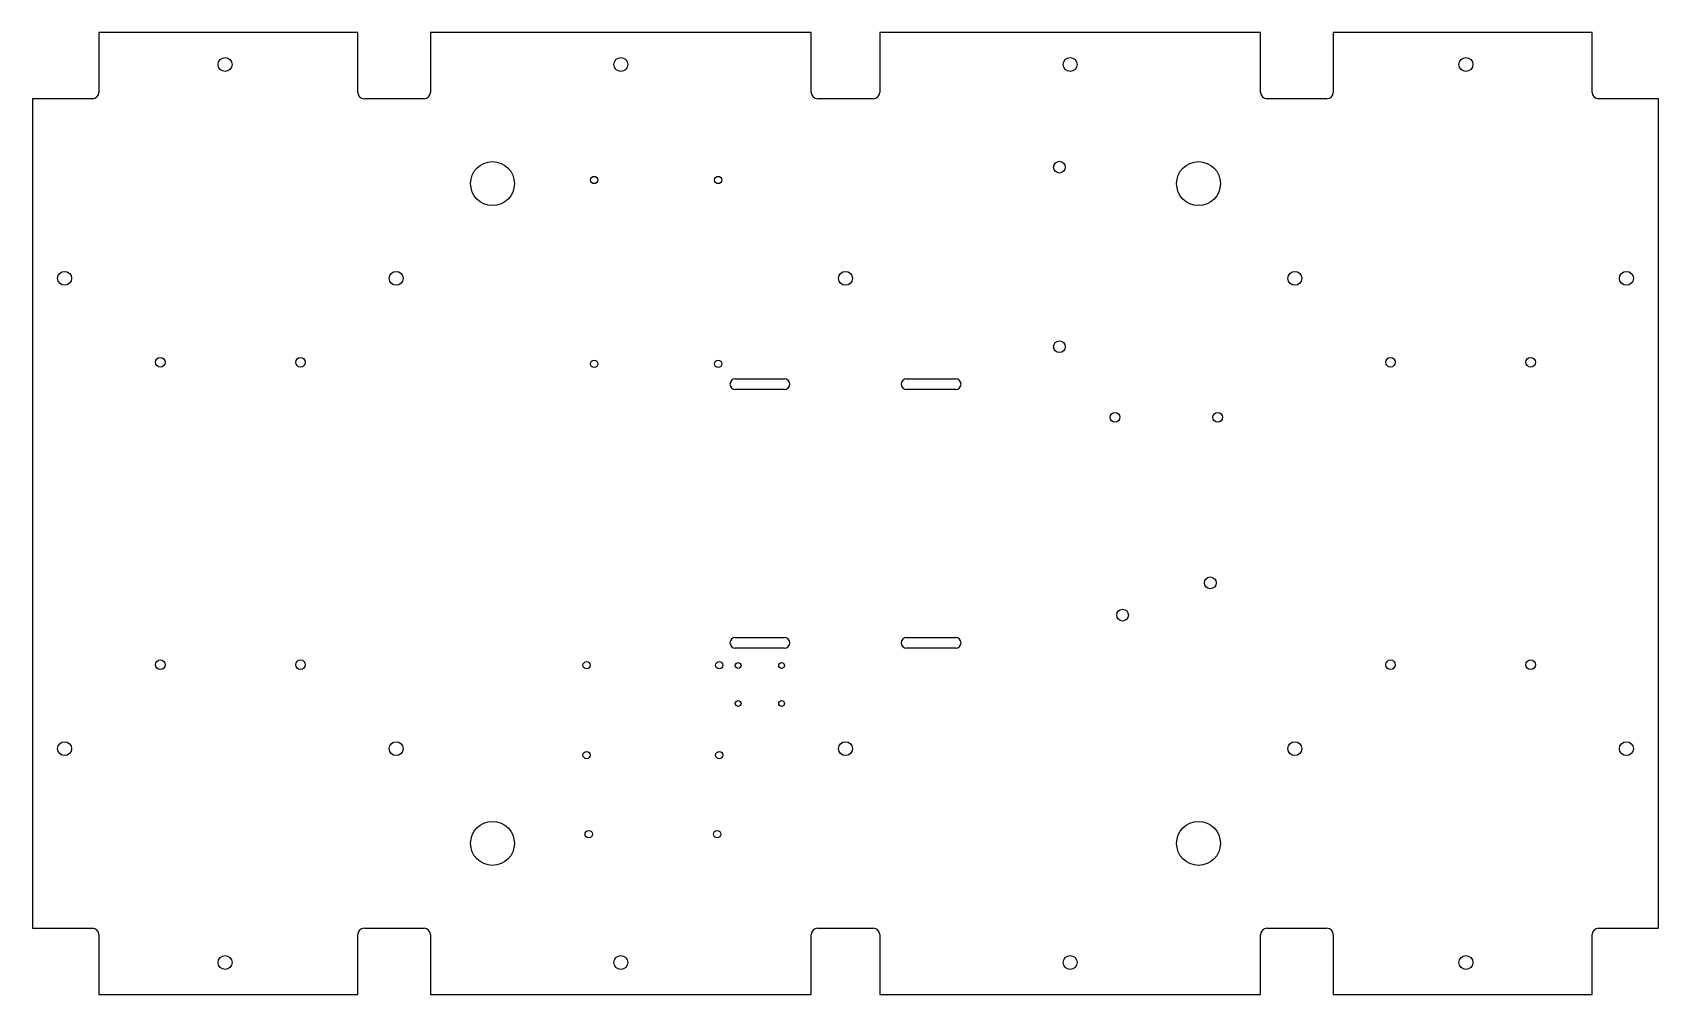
# Model space of a CAD drawing. Header units: millimetres. Extents: x -380 to 380, y -225 to 225.
import ezdxf

# ---------------------------------------------------------------- set-up
doc = ezdxf.new("R2010")
doc.units = ezdxf.units.MM
doc.layers.add('CUT', color=7, linetype='CONTINUOUS')

msp = doc.modelspace()

# ---------------------------------------------------------------- linework, layer by layer
at = {"layer": 'CUT'}
for p, q in [((-228, 225), (-349, 225)), ((-349, 225), (-349, 197)), ((-228, 197), (-228, 225)), ((-16, 225), (-194, 225)), ((-194, 225), (-194, 197)), ((-16, 197), (-16, 225)), ((194, 225), (16, 225)), ((16, 225), (16, 197)), ((194, 197), (194, 225)), ((349, 225), (228, 225)), ((228, 225), (228, 197)), ((349, 197), (349, 225)), ((-380, 194), (-380, -194)), ((-352, 194), (-380, 194)), ((-197, 194), (-225, 194)), ((13, 194), (-13, 194)), ((225, 194), (197, 194)), ((380, 194), (352, 194)), ((380, -194), (380, 194)), ((-51.5, 63), (-28.5, 63)), ((28.5, 63), (51.5, 63)), ((-28.5, 58), (-51.5, 58)), ((51.5, 58), (28.5, 58)), ((-51.5, -58), (-28.5, -58)), ((28.5, -58), (51.5, -58)), ((-28.5, -63), (-51.5, -63)), ((51.5, -63), (28.5, -63)), ((-380, -194), (-352, -194)), ((-349, -197), (-349, -225)), ((-228, -225), (-228, -197)), ((-225, -194), (-197, -194)), ((-194, -197), (-194, -225)), ((-16, -225), (-16, -197)), ((-13, -194), (13, -194)), ((16, -197), (16, -225)), ((194, -225), (194, -197)), ((197, -194), (225, -194)), ((228, -197), (228, -225)), ((349, -225), (349, -197)), ((352, -194), (380, -194)), ((-349, -225), (-228, -225)), ((-194, -225), (-16, -225)), ((16, -225), (194, -225)), ((228, -225), (349, -225))]:
    msp.add_line(p, q, dxfattribs=at)
for centre, radius in [((-290, 210), 3.25), ((-105, 210), 3.25), ((105, 210), 3.25), ((290, 210), 3.25), ((-165, 154.34), 10.25), ((100, 162), 2.75), ((165, 154.34), 10.25), ((-117.5, 156), 1.7), ((-59.5, 156), 1.7), ((-365, 110), 3.25), ((-210, 110), 3.25), ((0, 110), 3.25), ((210, 110), 3.25), ((365, 110), 3.25), ((100, 78), 2.75), ((-320.25, 70.75), 2.25), ((-254.75, 70.75), 2.25), ((-117.5, 70), 1.7), ((-59.5, 70), 1.7), ((254.75, 70.75), 2.25), ((320.25, 70.75), 2.25), ((126, 45), 2.25), ((174, 45), 2.25), ((170.49, -32.45), 2.75), ((129.51, -47.55), 2.75), ((-320.25, -70.75), 2.25), ((-254.75, -70.75), 2.25), ((-121, -71), 1.7), ((-59, -71), 1.7), ((-50.16, -71.11), 1.35), ((-29.84, -71.11), 1.35), ((254.75, -70.75), 2.25), ((320.25, -70.75), 2.25), ((-50.16, -88.89), 1.35), ((-29.84, -88.89), 1.35), ((-365, -110), 3.25), ((-210, -110), 3.25), ((-121, -113), 1.7), ((-59, -113), 1.7), ((0, -110), 3.25), ((210, -110), 3.25), ((365, -110), 3.25), ((-165, -154.34), 10.25), ((165, -154.34), 10.25), ((-120, -150), 1.75), ((-60, -150), 1.75), ((-290, -210), 3.25), ((-105, -210), 3.25), ((105, -210), 3.25), ((290, -210), 3.25)]:
    msp.add_circle(centre, radius, dxfattribs=at)
for centre, radius, start, end in [((-352, 197), 3, -90, 0), ((-225, 197), 3, -180, -90), ((-197, 197), 3, -90, 0), ((-13, 197), 3, -180, -90), ((13, 197), 3, -90, 0), ((197, 197), 3, -180, -90), ((225, 197), 3, -90, 0), ((352, 197), 3, -180, -90), ((-51.5, 60.5), 2.5, -270, -90), ((-28.5, 60.5), 2.5, -90, 90), ((28.5, 60.5), 2.5, -270, -90), ((51.5, 60.5), 2.5, -90, 90), ((-51.5, -60.5), 2.5, -270, -90), ((-28.5, -60.5), 2.5, -90, 90), ((28.5, -60.5), 2.5, -270, -90), ((51.5, -60.5), 2.5, -90, 90), ((-352, -197), 3, 0, 90), ((-225, -197), 3, 90, 180), ((-197, -197), 3, 0, 90), ((-13, -197), 3, 90, 180), ((13, -197), 3, 0, 90), ((197, -197), 3, 90, 180), ((225, -197), 3, 0, 90), ((352, -197), 3, 90, 180)]:
    msp.add_arc(centre, radius, start, end, dxfattribs=at)

doc.saveas('drawing.dxf')
